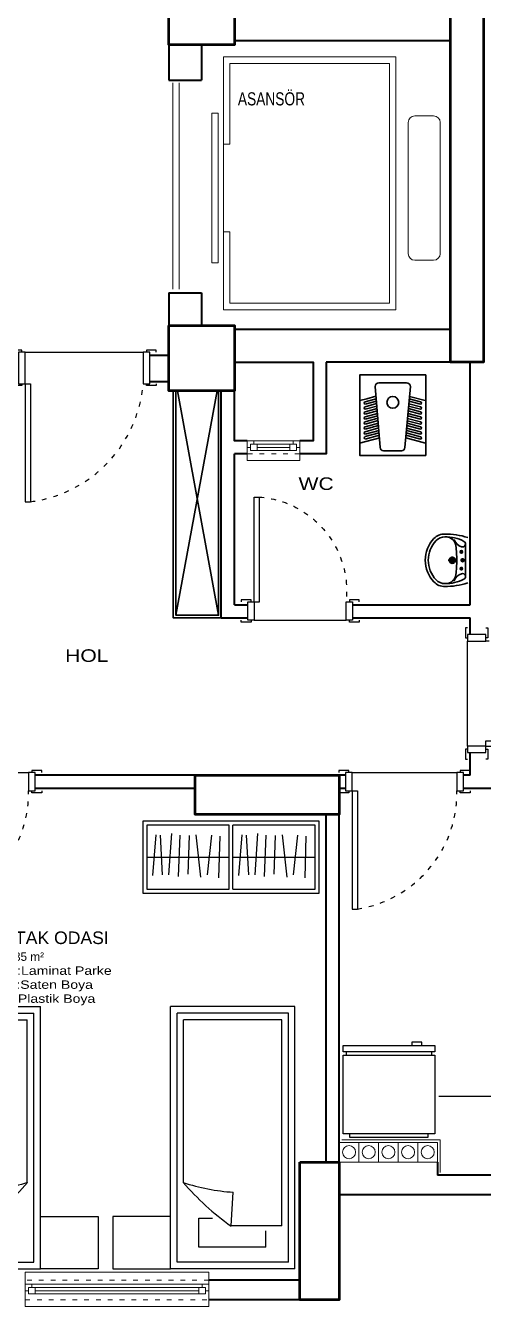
# Model space of a CAD drawing. Header units: millimetres. Extents: x 505988 to 508607, y 4596729 to 4598439.
# Drawn here: x 507600 to 507949, y 4596729 to 4597706 of the extents above; entities that cross this region are included whole.
import ezdxf

# ---------------------------------------------------------------- set-up
doc = ezdxf.new("R2010")
doc.units = ezdxf.units.MM
doc.linetypes.add('ACAD_ISO03W100', pattern=[30, 12, -18])
doc.layers.add('14_ISLAK_MEKAN_TEFRİŞ', color=134, linetype='Continuous')
doc.layers.add('7_TEFRİŞ', color=183, linetype='Continuous')
for name, color, linetype, lineweight in [('8_MERDİVEN', 42, 'Continuous', 20), ('a_duvar', 7, 'Continuous', 40), ('duvar_40', 7, 'Continuous', 40), ('KAPI-PEN', 155, 'Continuous', 18), ('KOLON', 40, 'Continuous', 50), ('Pencere', 150, 'Continuous', 25), ('SV', 191, 'Continuous', 15), ('TEFRIS', 127, 'Continuous', 35), ('TEFRİŞ', 47, 'Continuous', 15), ('yazı', 255, 'Continuous', 20)]:
    doc.layers.add(name, color=color, linetype=linetype, lineweight=lineweight)
doc.styles.add('2', font='Arial')
doc.styles.add('M-IKI-50', font='Arial')

# ---------------------------------------------------------------- blocks, each defined once
blk = doc.blocks.new('sdvfbgh')
at = {"color": 0, "lineweight": 35}
for p, q in [((474802.597929, 4589905.882609), (474802.597929, 4589967.382609)), ((474757.457239, 4589949.184036), (474752.338923, 4589947.889941)), ((474756.198678, 4589946.843594), (474764.702465, 4589949.122176)), ((474757.457239, 4589949.184036), (474764.510632, 4589951.073987)), ((474798.452074, 4589946.775331), (474789.948288, 4589949.053914)), ((474790.116221, 4589950.908428), (474802.058825, 4589947.889941)), ((474752.33824, 4589947.892045), (474752.100419, 4589947.828321)), ((474756.198678, 4589944.979059), (474764.865261, 4589947.301263)), ((474756.198678, 4589943.043594), (474765.042439, 4589945.413272)), ((474756.198678, 4589941.179059), (474765.205234, 4589943.592359)), ((474756.198678, 4589939.243594), (474765.378647, 4589941.703359)), ((474756.198678, 4589937.379059), (474765.541443, 4589939.882445)), ((474798.452074, 4589937.310797), (474789.10931, 4589939.814183)), ((474798.452074, 4589939.175331), (474789.272106, 4589941.635096)), ((474798.452074, 4589941.110797), (474789.445518, 4589943.524096)), ((474798.452074, 4589942.975331), (474789.608314, 4589945.34501)), ((474798.452074, 4589944.910797), (474789.785492, 4589947.233001)), ((474802.059508, 4589947.892045), (474802.29733, 4589947.828321)), ((474756.198678, 4589935.443594), (474765.718621, 4589937.994454)), ((474756.198678, 4589933.579059), (474765.881416, 4589936.173541)), ((474756.198678, 4589931.643594), (474766.046885, 4589934.282413)), ((474756.198678, 4589929.779059), (474766.22139, 4589932.464637)), ((474756.198678, 4589927.843594), (474766.383094, 4589930.572499)), ((474798.452074, 4589927.775331), (474788.267659, 4589930.504237)), ((474798.452074, 4589929.710797), (474788.429363, 4589932.396374)), ((474798.452074, 4589931.575331), (474788.603868, 4589934.21415)), ((474798.452074, 4589933.510797), (474788.769336, 4589936.105279)), ((474798.452074, 4589935.375331), (474788.932132, 4589937.926192)), ((474756.198678, 4589925.979059), (474766.557598, 4589928.754723)), ((474756.198678, 4589924.043594), (474766.734776, 4589926.866732)), ((474756.198678, 4589922.179059), (474766.897572, 4589925.045819)), ((474756.198678, 4589920.243594), (474767.062007, 4589923.154414)), ((474756.198678, 4589918.379059), (474767.232883, 4589921.335665)), ((474798.452074, 4589918.310797), (474787.41787, 4589921.267403)), ((474798.452074, 4589920.175331), (474787.588745, 4589923.086151)), ((474798.452074, 4589922.110797), (474787.753181, 4589924.977557)), ((474798.452074, 4589923.975331), (474787.915977, 4589926.79847)), ((474798.452074, 4589925.910797), (474788.093154, 4589928.686461)), ((474752.059011, 4589915.355645), (474767.408668, 4589919.39122)), ((474802.338737, 4589915.355645), (474787.255827, 4589919.320636))]:
    blk.add_line(p, q, dxfattribs=at)
at = {"color": 0, "lineweight": 35, "flags": 128}
blk.add_lwpolyline([(474802.600207, 4589967.382609), (474752.098453, 4589967.382609), (474752.098453, 4589905.882609), (474802.598453, 4589905.882609)], dxfattribs=at)
blk.add_lwpolyline([(474787.783867, 4589961.382609), (474766.913039, 4589961.382609, 0.412123), (474763.902131, 4589958.40181), (474767.813521, 4589911.884691, 0.40125), (474770.331339, 4589909.382609), (474784.064655, 4589909.382609, 0.40125), (474786.582474, 4589911.884691), (474790.794775, 4589958.40181, 0.412123)], format="xyb", close=True, dxfattribs=at)
at = {"color": 0, "lineweight": 35}
blk.add_circle((474777.348453, 4589946.382609), 4.5, dxfattribs=at)
for centre, start, end in [((474756.47338, 4589945.918368), 106.236436, 254.77942), ((474756.47338, 4589942.118368), 106.236436, 254.77942), ((474756.47338, 4589938.318368), 106.236436, 254.77942), ((474798.177373, 4589945.850105), 285.22058, 73.763564), ((474798.177373, 4589942.050105), 285.22058, 73.763564), ((474798.177373, 4589938.250105), 285.22058, 73.763564), ((474756.47338, 4589934.518368), 106.236436, 254.77942), ((474756.47338, 4589930.718368), 106.236436, 254.77942), ((474798.177373, 4589934.450105), 285.22058, 73.763564), ((474798.177373, 4589930.650105), 285.22058, 73.763564), ((474756.47338, 4589926.918368), 106.236436, 254.77942), ((474756.47338, 4589923.118368), 106.236436, 254.77942), ((474756.47338, 4589919.318368), 106.236436, 254.77942), ((474798.177373, 4589926.850105), 285.22058, 73.763564), ((474798.177373, 4589923.050105), 285.22058, 73.763564), ((474798.177373, 4589919.250105), 285.22058, 73.763564)]:
    blk.add_arc(centre, 0.964555, start, end, dxfattribs=at)
blk = doc.blocks.new('dsfghj')
at = {"color": 0, "lineweight": 35}
for p, q in [((474613.25977, 4590005.703596), (474616.333377, 4590005.703596)), ((474614.765142, 4590007.27244), (474614.765142, 4590004.11184)), ((474611.521527, 4589997.703596), (474615.551322, 4589997.703596)), ((474613.565142, 4589997.703596), (474613.565142, 4589999.627204)), ((474613.565142, 4589997.703596), (474613.565142, 4589995.78323)), ((474619.581116, 4589997.703596), (474627.216515, 4589997.703596)), ((474623.438087, 4589997.703596), (474623.438087, 4590001.164793)), ((474623.438087, 4589997.703596), (474623.438087, 4589994.24564)), ((474613.25977, 4589989.703596), (474616.376066, 4589989.703596)), ((474614.765142, 4589988.095282), (474614.765142, 4589991.384015))]:
    blk.add_line(p, q, dxfattribs=at)
at = {"color": 0, "lineweight": 35, "flags": 128}
for points in [[(474608.765142, 4590019.228803, -0.087514), (474630.725373, 4590022.703472, -0.087514)], [(474621.539049, 4590017.011218, -0.237713), (474614.607578, 4590010.619973, -0.952509), (474612.275247, 4590015.70388, -0.127864), (474630.675929, 4590019.903909)], [(474619.165142, 4589997.703596, -0.028625), (474619.950466, 4590011.409839, -0.380474), (474629.467625, 4590019.913319, -0.380474)], [(474621.539049, 4590017.011218, -1.090035), (474622.187414, 4590016.547656, -1.090035)], [(474630.39066, 4590022.698066, -0.213368), (474640.950673, 4590018.328596, -0.213368)], [(474630.469346, 4590019.899172, -0.213368), (474638.917357, 4590016.403596, -0.191812), (474646.365142, 4589997.703596)], [(474640.950673, 4590018.328596, -0.191812), (474649.165142, 4589997.703596, -0.191812)], [(474615.965142, 4590005.703596, 1), (474613.565142, 4590005.703596, 1)], [(474615.965142, 4590005.703596, -1), (474613.565142, 4590005.703596, -1)], [(474612.165142, 4589997.703596, -1), (474614.965142, 4589997.703596, -1)], [(474612.165142, 4589997.703596, 1), (474614.965142, 4589997.703596, 1)], [(474619.165142, 4589997.703596, 0.028625), (474619.950466, 4589983.997352, 0.380474), (474629.467625, 4589975.493873, 0.380474)], [(474620.438087, 4589997.703596, -1), (474626.438087, 4589997.703596, -1)], [(474620.438087, 4589997.703596, 1), (474626.438087, 4589997.703596, 1)], [(474621.598087, 4589997.703596, -1), (474625.278087, 4589997.703596, -1)], [(474621.598087, 4589997.703596, 1), (474625.278087, 4589997.703596, 1)], [(474630.469346, 4589975.508019, 0.213368), (474638.917357, 4589979.003596, 0.191812), (474646.365142, 4589997.703596)], [(474640.950673, 4589977.078596, 0.191812), (474649.165142, 4589997.703596, 0.191812)], [(474621.539049, 4589978.395973, 0.237713), (474614.607578, 4589984.787218, 0.952509), (474612.275247, 4589979.703311, 0.127864), (474630.675929, 4589975.503282)], [(474615.965142, 4589989.703596, 1), (474613.565142, 4589989.703596, 1)], [(474615.965142, 4589989.703596, -1), (474613.565142, 4589989.703596, -1)], [(474608.765142, 4589976.178388, 0.087514), (474630.725373, 4589972.703719, 0.087514)], [(474621.539049, 4589978.395973, 1.090035), (474622.187414, 4589978.859535, 1.090035)], [(474630.39066, 4589972.709125, 0.213368), (474640.950673, 4589977.078596, 0.213368)]]:
    blk.add_lwpolyline(points, format="xyb", dxfattribs=at)
for points in [[(474610.765142, 4590013.218689), (474610.765142, 4589997.703596)], [(474610.765142, 4589982.188502), (474610.765142, 4589997.703596)], [(474611.722966, 4589997.703596), (474615.551322, 4589997.703596)], [(474620.04732, 4589997.703596), (474626.962938, 4589997.703596)]]:
    blk.add_lwpolyline(points, dxfattribs=at)
blk = doc.blocks.new('UK')
at = {"layer": '14_ISLAK_MEKAN_TEFRİŞ', "flags": 128}
for points in [[(22863.390597, 5063.877557), (22933.390597, 5063.877557), (22933.390597, 5068.877557), (22863.390597, 5068.877557)], [(22863.390597, 5061.377557), (22863.390597, 5001.377557), (22933.390597, 5001.377557), (22933.390597, 5061.377557)]]:
    blk.add_lwpolyline(points, close=True, dxfattribs=at)
for points in [[(22873.390597, 5068.877557), (22873.390597, 5071.377557), (22880.890597, 5071.377557), (22880.890597, 5068.877557)], [(22865.890597, 5063.877557), (22865.890597, 5061.377557)], [(22930.890597, 5063.877557), (22930.890597, 5061.377557)], [(22928.390597, 5001.377557), (22928.390597, 4998.877557), (22868.390597, 4998.877557), (22868.390597, 5001.377557)]]:
    blk.add_lwpolyline(points, dxfattribs=at)
blk = doc.blocks.new('*U2')
at = {"layer": 'KAPI-PEN', "color": 134, "linetype": 'Continuous', "lineweight": 18}
for p, q in [((0, 7.50857), (0, 13.50857)), ((0, 13.50857), (140, 13.50857)), ((140, 7.50857), (140, 13.50857)), ((5, 4.470625), (0, 4.470625)), ((2.5, -0.529375), (2.5, 1.970625)), ((2.5, 1.970625), (5, 1.970625)), ((7.5, 1.970625), (2.5, 1.970625)), ((2.5, 1.970625), (2.5, -3.029375)), ((5, 1.970625), (5, 4.470625)), ((135, 4.470625), (5, 4.470625)), ((7.5, -3.029375), (7.5, 1.970625)), ((7.5, 1.970625), (132.5, 1.970625)), ((137.5, 1.970625), (132.5, 1.970625)), ((132.5, 1.970625), (132.5, -3.029375)), ((140, 4.470625), (135, 4.470625)), ((135, 4.470625), (135, 1.970625)), ((135, 1.970625), (137.5, 1.970625)), ((137.5, 1.970625), (137.5, -0.529375)), ((137.5, -3.029375), (137.5, 1.970625)), ((0, -0.529375), (2.5, -0.529375)), ((0, -12.5), (0, -7.5)), ((2.5, -3.029375), (7.5, -3.029375)), ((7.5, -0.529375), (132.5, -0.529375)), ((7.5, -3.029375), (132.5, -3.029375)), ((132.5, -3.029375), (137.5, -3.029375)), ((137.5, -0.529375), (140, -0.529375)), ((140, -7.5), (140, -12.5)), ((140, -12.5), (0, -12.5))]:
    blk.add_line(p, q, dxfattribs=at)
at = {"layer": 'KAPI-PEN', "ltscale": 0.2}
for p, q in [((0, 7.5), (0, -7.5)), ((140, 7.5), (140, -7.5)), ((0, -7.5), (0, -7.5))]:
    blk.add_line(p, q, dxfattribs=at)
at = {"layer": 'KAPI-PEN', "color": 134, "linetype": 'ACAD_ISO03W100', "lineweight": 18, "ltscale": 0.3}
for p, q in [((140, 7.5), (0, 7.5)), ((0, -7.5), (140, -7.5))]:
    blk.add_line(p, q, dxfattribs=at)
blk = doc.blocks.new('*U4')
at = {"layer": 'Pencere', "lineweight": 25, "ltscale": 5}
for p, q in [((-9, 7), (-9, 97)), ((-5, 97), (-9, 97)), ((-5, 7), (-5, 97)), ((-95, 7), (-95, 8.5)), ((-95, 8.5), (-87.5, 8.5)), ((-87.5, 8.5), (-87.5, 7)), ((-5, 7), (-9, 7)), ((-2.5, 7), (-2.5, 8.5)), ((-2.5, 8.5), (5, 8.5)), ((5, 8.5), (5, 7)), ((-95, -7), (-95, -8.5)), ((-95, -8.5), (-87.5, -8.5)), ((-87.5, -8.5), (-87.5, -7)), ((-5, -7), (-85, -7)), ((-2.5, -7), (-2.5, -8.5)), ((-2.5, -8.5), (5, -8.5)), ((5, -8.5), (5, -7))]:
    blk.add_line(p, q, dxfattribs=at)
at = {"layer": 'Pencere', "lineweight": 25, "ltscale": 5, "flags": 128}
for points in [[(-85, -7), (-85, 7), (-90, 7), (-90, -7), (-85, -7)], [(0, -7), (0, 7), (-5, 7), (-5, -7), (0, -7)]]:
    blk.add_lwpolyline(points, dxfattribs=at)
at = {"layer": 'Pencere', "linetype": 'ACAD_ISO03W100', "lineweight": 25, "ltscale": 0.3}
blk.add_arc((4.725012, 8.321101), 89.734737, 98.797976, 180.843556, dxfattribs=at)
blk = doc.blocks.new('*U5')
at = {"layer": 'Pencere', "lineweight": 25, "ltscale": 5}
for p, q in [((-9, 7), (-9, 86.899937)), ((-5, 86.899937), (-9, 86.899937)), ((-5, 7), (-5, 86.899937)), ((-85, 7), (-85, 8.5)), ((-85, 8.5), (-77.5, 8.5)), ((-77.5, 8.5), (-77.5, 7)), ((-5, 7), (-9, 7)), ((-2.5, 7), (-2.5, 8.5)), ((-2.5, 8.5), (5, 8.5)), ((5, 8.5), (5, 7)), ((-85, -7), (-85, -8.5)), ((-85, -8.5), (-77.5, -8.5)), ((-77.5, -8.5), (-77.5, -7)), ((-5, -7), (-75, -7)), ((-2.5, -7), (-2.5, -8.5)), ((-2.5, -8.5), (5, -8.5)), ((5, -8.5), (5, -7))]:
    blk.add_line(p, q, dxfattribs=at)
at = {"layer": 'Pencere', "lineweight": 25, "ltscale": 5, "flags": 128}
for points in [[(-75, -7), (-75, 7), (-80, 7), (-80, -7), (-75, -7)], [(0, -7), (0, 7), (-5, 7), (-5, -7), (0, -7)]]:
    blk.add_lwpolyline(points, dxfattribs=at)
at = {"layer": 'Pencere', "linetype": 'ACAD_ISO03W100', "lineweight": 25, "ltscale": 0.3}
blk.add_arc((-3.520318, 15.164474), 71.944448, 94.36819, 186.516136, dxfattribs=at)
blk = doc.blocks.new('*U6')
at = {"layer": 'Pencere', "lineweight": 25, "ltscale": 5}
for p, q in [((-9, 7), (-9, 97)), ((-5, 97), (-9, 97)), ((-5, 7), (-5, 97)), ((-105, 7), (-105, 8.5)), ((-105, 8.5), (-97.5, 8.5)), ((-97.5, 8.5), (-97.5, 7)), ((-5, 7), (-9, 7)), ((-2.5, 7), (-2.5, 8.5)), ((-2.5, 8.5), (5, 8.5)), ((5, 8.5), (5, 7)), ((-105, -17), (-105, -18.5)), ((-105, -18.5), (-97.5, -18.5)), ((-97.5, -18.5), (-97.5, -17)), ((-5, -17), (-95, -17)), ((-2.5, -17), (-2.5, -18.5)), ((-2.5, -18.5), (5, -18.5)), ((5, -18.5), (5, -17))]:
    blk.add_line(p, q, dxfattribs=at)
at = {"layer": 'Pencere', "lineweight": 25, "ltscale": 5, "flags": 128}
for points in [[(-95, -17), (-95, 7), (-100, 7), (-100, -17), (-95, -17)], [(0, -17), (0, 7), (-5, 7), (-5, -17), (0, -17)]]:
    blk.add_lwpolyline(points, dxfattribs=at)
at = {"layer": 'Pencere', "linetype": 'ACAD_ISO03W100', "lineweight": 25, "ltscale": 0.3}
blk.add_arc((3.59103, -1.12032), 98.92487, 97.312367, 175.291538, dxfattribs=at)
blk = doc.blocks.new('BACA')
at = {"layer": 'TEFRİŞ', "flags": 128}
blk.add_lwpolyline([(7.5, 7.5), (-7.5, 7.5), (-7.5, -7.5), (7.5, -7.5)], close=True, dxfattribs=at)
at = {"layer": 'TEFRİŞ'}
blk.add_circle((0, 0), 4.97, dxfattribs=at)
blk = doc.blocks.new('132')
at = {"layer": 'KAPI-PEN', "color": 134, "linetype": 'Continuous', "lineweight": 18}
for p, q in [((25.097827, 10.965131), (-14.902173, 10.965131)), ((-14.902173, 10.965131), (-14.902173, 5.965131)), ((25.097827, 5.965131), (25.097827, 10.965131)), ((-14.902173, 0.965131), (-12.402173, 0.965131)), ((-12.402173, 3.465131), (-7.402173, 3.465131)), ((-12.402173, -1.534869), (-12.402173, 3.465131)), ((-12.402173, 0.965131), (-12.402173, -1.534869)), ((-7.402173, 3.465131), (-7.402173, -1.534869)), ((-7.402173, 3.465131), (17.597827, 3.465131)), ((-7.402173, 0.965131), (17.597827, 0.965131)), ((17.597827, -1.534869), (17.597827, 3.465131)), ((17.597827, 3.465131), (22.597827, 3.465131)), ((22.597827, 3.465131), (22.597827, -1.534869)), ((22.597827, -1.534869), (22.597827, 0.965131)), ((22.597827, 0.965131), (25.097827, 0.965131)), ((-9.902173, -4.034869), (-14.902173, -4.034869)), ((-12.402173, -1.534869), (-9.902173, -1.534869)), ((-7.402173, -1.534869), (-12.402173, -1.534869)), ((-9.902173, -1.534869), (-9.902173, -4.034869)), ((20.097827, -4.034869), (-9.902173, -4.034869)), ((-7.402173, -1.534869), (17.597827, -1.534869)), ((22.597827, -1.534869), (17.597827, -1.534869)), ((20.097827, -4.034869), (20.097827, -1.534869)), ((20.097827, -1.534869), (22.597827, -1.534869)), ((25.097827, -4.034869), (20.097827, -4.034869))]:
    blk.add_line(p, q, dxfattribs=at)
at = {"layer": 'KAPI-PEN', "ltscale": 0.2}
for p, q in [((-14.902173, -4.034869), (-14.902173, 5.965131)), ((-14.902173, 5.965131), (-14.902173, 5.965131)), ((25.097827, -4.034869), (25.097827, 5.965131))]:
    blk.add_line(p, q, dxfattribs=at)
at = {"layer": 'KAPI-PEN', "color": 134, "linetype": 'ACAD_ISO03W100', "lineweight": 18, "ltscale": 0.3}
blk.add_line((-14.902173, 5.965131), (25.097827, 5.965131), dxfattribs=at)
blk = doc.blocks.new('SDFGHBN')
at = {"layer": '7_TEFRİŞ'}
for p, q in [((-32633.090557, 12667.401737), (-32538.090557, 12667.401737)), ((-32633.090557, 12667.401737), (-32633.090557, 12467.401737)), ((-32538.090557, 12667.401737), (-32538.090557, 12467.401737)), ((-32628.090557, 12662.401737), (-32543.090557, 12662.401737)), ((-32628.090557, 12662.401737), (-32628.090557, 12472.401737)), ((-32543.090557, 12662.401737), (-32543.090557, 12472.401737)), ((-32610.85332, 12650.976614), (-32610.85332, 12638.422958)), ((-32610.85332, 12650.976614), (-32559.776861, 12650.976614)), ((-32559.776861, 12650.976614), (-32559.776861, 12633.585323)), ((-32623.090557, 12634.586847), (-32584.392945, 12634.586847)), ((-32623.090557, 12634.586847), (-32623.090557, 12477.401737)), ((-32584.392945, 12634.586847), (-32586.006498, 12608.941307)), ((-32565.577859, 12628.754395), (-32570.280653, 12628.754395)), ((-32559.776861, 12628.754395), (-32565.577859, 12628.754395)), ((-32559.776861, 12633.585323), (-32559.776861, 12628.754395)), ((-32548.090557, 12601.576792), (-32548.090557, 12477.401737)), ((-32628.090557, 12472.401737), (-32543.090557, 12472.401737)), ((-32623.090557, 12477.401737), (-32548.090557, 12477.401737)), ((-32633.090557, 12467.401737), (-32538.090557, 12467.401737))]:
    blk.add_line(p, q, dxfattribs=at)
at = {"layer": '7_TEFRİŞ', "flags": 128}
for points in [[(-32494.090557, 12667.401737), (-32538.090557, 12667.401737), (-32538.090557, 12627.401737), (-32494.090557, 12627.401737)], [(-32494.090557, 12627.401737), (-32494.090557, 12667.401737)]]:
    blk.add_lwpolyline(points, dxfattribs=at)
at = {"layer": '7_TEFRİŞ'}
for centre, radius, start, end in [((-32708.185898, 12462.338837), 212.330365, 40.942586, 54.336731), ((-32595.432575, 12459.124793), 150.112753, 71.499005, 86.399839)]:
    blk.add_arc(centre, radius, start, end, dxfattribs=at)
blk = doc.blocks.new('ş_şlç')
at = {"layer": '7_TEFRİŞ'}
for p, q in [((21135.504659, 4622.500132), (21135.504659, 4671.361955)), ((21138.504659, 4622.500132), (21138.504659, 4671.361955)), ((21079.625899, 4663.988775), (21077.022749, 4632.796034)), ((21082.923196, 4663.642181), (21084.48506, 4633.315913)), ((21089.691358, 4633.489198), (21091.773865, 4664.855247)), ((21097.84788, 4663.642181), (21096.63309, 4632.102847)), ((21104.268969, 4633.835792), (21105.310191, 4663.468896)), ((21110.169415, 4663.988775), (21113.813786, 4631.756276)), ((21119.020085, 4633.489198), (21122.317445, 4663.642181)), ((21128.391397, 4662.775731), (21127.52368, 4631.236397)), ((21145.381169, 4663.988775), (21142.77802, 4632.796034)), ((21148.678466, 4663.642181), (21150.24033, 4633.315913)), ((21155.446629, 4633.489198), (21157.529135, 4664.855247)), ((21163.60315, 4663.642181), (21162.38836, 4632.102847)), ((21170.024239, 4633.835792), (21171.065461, 4663.468896)), ((21175.924685, 4663.988775), (21179.569056, 4631.756276)), ((21184.775355, 4633.489198), (21188.072715, 4663.642181)), ((21194.146667, 4662.775731), (21193.27895, 4631.236397)), ((21072.749389, 4646.931044), (21135.504659, 4646.931044)), ((21138.504659, 4646.931044), (21201.25993, 4646.931044))]:
    blk.add_line(p, q, dxfattribs=at)
at = {"layer": '7_TEFRİŞ', "flags": 128}
blk.add_lwpolyline([(21204.25993, 4674.361955), (21069.749389, 4674.361955), (21069.749389, 4619.500132), (21204.25993, 4619.500132)], close=True, dxfattribs=at)
for points in [[(21135.504659, 4671.361955), (21072.749389, 4671.361955), (21072.749389, 4622.500132), (21135.504659, 4622.500132)], [(21138.504659, 4622.500132), (21201.25993, 4622.500132), (21201.25993, 4671.361955), (21138.504659, 4671.361955)]]:
    blk.add_lwpolyline(points, dxfattribs=at)

msp = doc.modelspace()

# ---------------------------------------------------------------- linework, layer by layer
at = {"layer": '14_ISLAK_MEKAN_TEFRİŞ'}
msp.add_line((508286.982489, 4596889.44571), (507914.957145, 4596889.44571), dxfattribs=at)
at = {"layer": '8_MERDİVEN'}
for p, q in [((507750.599607, 4597682.098664), (507750.599607, 4597489.338868)), ((507882.240428, 4597682.098664), (507750.599607, 4597682.098664)), ((507755.599607, 4597677.098664), (507877.240428, 4597677.098664)), ((507755.599607, 4597615.437792), (507755.599607, 4597677.098664)), ((507877.240428, 4597494.33882), (507877.240428, 4597677.098664)), ((507882.240428, 4597489.338868), (507882.240428, 4597682.098664)), ((507711.975836, 4597662.441326), (507711.975836, 4597505.012481)), ((507716.975836, 4597505.012481), (507716.975836, 4597662.441326)), ((507741.741916, 4597639.147199), (507741.741916, 4597525.000088)), ((507746.741916, 4597639.147199), (507741.741916, 4597639.147199)), ((507746.741916, 4597525.000088), (507746.741916, 4597639.147199)), ((507896.670479, 4597637.080977), (507911.037993, 4597637.080977)), ((507891.670479, 4597632.080977), (507891.670479, 4597532.066311)), ((507916.037993, 4597532.066919), (507916.037993, 4597632.080369)), ((507750.599607, 4597615.437792), (507755.599607, 4597615.437792)), ((507750.599607, 4597548.709495), (507755.599607, 4597548.709495)), ((507755.599607, 4597548.709495), (507755.599607, 4597494.338868)), ((507746.741916, 4597525.000088), (507741.741916, 4597525.000088)), ((507896.670479, 4597527.066311), (507911.037993, 4597527.066311)), ((507882.240428, 4597489.338868), (507750.599607, 4597489.338868)), ((507755.599607, 4597494.338868), (507877.240428, 4597494.338868))]:
    msp.add_line(p, q, dxfattribs=at)
for centre, start, end in [((507896.670479, 4597632.080977), 90, 180), ((507911.037993, 4597632.080977), 0, 90), ((507911.037993, 4597632.080369), 0, 90), ((507896.670479, 4597532.066311), 180, 270), ((507911.037993, 4597532.066919), 270, 0), ((507911.037993, 4597532.066311), 270, 0)]:
    msp.add_arc(centre, 5, start, end, dxfattribs=at)
at = {"layer": 'a_duvar', "ltscale": 5}
for p, q in [((507708.982488, 4597664.441326), (507733.982489, 4597664.441326)), ((507708.982488, 4597502.254248), (507733.982489, 4597502.254248))]:
    msp.add_line(p, q, dxfattribs=at)
at = {"layer": 'duvar_40'}
for p, q in [((507708.982489, 4597714.360568), (507708.982489, 4597664.441326)), ((507923.982489, 4597694.360568), (507758.982551, 4597694.360568)), ((507733.982489, 4597691.360507), (507733.982489, 4597664.441326)), ((507708.982489, 4597502.254248), (507708.982489, 4597454.360568)), ((507733.982489, 4597502.254248), (507733.982489, 4597477.360461)), ((507923.982489, 4597474.360995), (507758.982551, 4597474.360995)), ((507708.982489, 4597454.360995), (507694.411553, 4597454.360995)), ((507923.982215, 4597449.360995), (507828.982551, 4597449.360995)), ((507938.982489, 4597264.360995), (507938.982489, 4597449.360732)), ((507708.982598, 4597434.360995), (507694.411553, 4597434.360995)), ((507748.982551, 4597254.360995), (507748.982551, 4597427.360953)), ((507758.982551, 4597264.360995), (507758.982551, 4597379.360995)), ((507758.982551, 4597264.360995), (507769.203225, 4597264.360995)), ((507849.203225, 4597264.360995), (507938.982489, 4597264.360995)), ((507748.982551, 4597254.360995), (507769.203225, 4597254.360995)), ((507849.203225, 4597254.360995), (507938.982489, 4597254.360995)), ((507938.982489, 4597241.653561), (507938.982489, 4597254.360995)), ((507938.982489, 4597134.360995), (507938.982489, 4597151.653561)), ((507728.982341, 4597134.360995), (507606.993372, 4597134.360995)), ((507843.809164, 4597134.360995), (507838.982415, 4597134.360995)), ((507938.982489, 4597134.360995), (507933.809164, 4597134.360995)), ((507728.982341, 4597124.360995), (507606.993372, 4597124.360995)), ((507843.809164, 4597124.360995), (507838.982489, 4597124.360995)), ((508243.982267, 4597124.360995), (507933.809164, 4597124.360995)), ((507828.982415, 4596839.360891), (507828.982415, 4597104.360999)), ((507838.982415, 4596839.360891), (507838.982415, 4597104.360999)), ((508278.982412, 4596829.445701), (507913.981521, 4596829.445701)), ((508278.982412, 4596814.445701), (507838.982415, 4596814.445701)), ((507808.982503, 4596749.360995), (507739.455223, 4596749.360995)), ((507808.982503, 4596734.360995), (507739.455223, 4596734.360995))]:
    msp.add_line(p, q, dxfattribs=at)
at = {"layer": 'duvar_40', "flags": 128}
for points in [[(507768.830789, 4597389.360995), (507758.982551, 4597389.360995), (507758.982551, 4597449.360995), (507818.982551, 4597449.360995), (507818.982551, 4597389.360995), (507808.830789, 4597389.360995)], [(507828.982551, 4597449.360995), (507828.982551, 4597379.360995), (507808.830789, 4597379.360995)], [(507768.830789, 4597379.360995), (507758.982551, 4597379.360995)], [(507839.01937, 4597120.860995), (507838.982489, 4597124.360995)], [(507913.981521, 4596839.445542), (507913.981521, 4596829.44571)]]:
    msp.add_lwpolyline(points, dxfattribs=at)
at = {"layer": 'KOLON', "flags": 128}
for points in [[(507708.9823, 4597741.36061), (507758.982253, 4597741.36061), (507758.982253, 4597691.360656), (507708.9823, 4597691.360656)], [(507923.982215, 4597719.360831), (507948.982191, 4597719.360831), (507948.982191, 4597449.360732), (507923.982215, 4597449.360732)], [(507708.9823, 4597477.36061), (507758.982253, 4597477.36061), (507758.982253, 4597427.36066), (507708.9823, 4597427.36066)], [(507728.982341, 4597134.360614), (507838.982117, 4597134.360614), (507838.982117, 4597104.360705), (507728.982341, 4597104.360705)], [(507808.982503, 4596839.360602), (507838.982117, 4596839.360602), (507838.982117, 4596734.360698), (507808.982503, 4596734.360698)]]:
    msp.add_lwpolyline(points, close=True, dxfattribs=at)
at = {"layer": 'SV', "flags": 128}
msp.add_lwpolyline([(507840.98239, 4596856.445542), (507915.981521, 4596856.445542), (507915.981521, 4596831.442532)], dxfattribs=at)
at = {"layer": 'TEFRIS'}
for p, q in [((507745.91549, 4597427.360953), (507714.422257, 4597256.360995)), ((507746.982551, 4597256.360995), (507715.489318, 4597427.360953))]:
    msp.add_line(p, q, dxfattribs=at)
at = {"layer": 'TEFRIS', "flags": 128}
for points in [[(507748.982551, 4597427.360953), (507748.982551, 4597254.360995), (507712.422257, 4597254.360995), (507712.422257, 4597427.360953)], [(507746.982551, 4597427.360953), (507746.982551, 4597256.360995), (507714.422257, 4597256.360995), (507714.422257, 4597427.360953)]]:
    msp.add_lwpolyline(points, dxfattribs=at)

# ---------------------------------------------------------------- block references
at = {"layer": '14_ISLAK_MEKAN_TEFRİŞ'}
msp.add_blockref('sdvfbgh', (33102.492349, 7472.286889), dxfattribs=at)
at = {"layer": '14_ISLAK_MEKAN_TEFRİŞ', "xscale": 0.8, "yscale": 0.8, "zscale": 0.8, "rotation": 180}
msp.add_blockref('dsfghj', (887623.995062, 8269296.467339), dxfattribs=at)
at = {"layer": '14_ISLAK_MEKAN_TEFRİŞ', "xscale": -1}
msp.add_blockref('UK', (530775.2866, 4591859.522347), dxfattribs=at)
at = {"layer": '7_TEFRİŞ'}
msp.add_blockref('ş_şlç', (486619.426998, 4592425.006325), dxfattribs=at)
at = {"layer": '7_TEFRİŞ', "xscale": -1, "rotation": 180}
msp.add_blockref('SDFGHBN', (540149.072612, 4609425.379368), dxfattribs=at)
at = {"layer": '7_TEFRİŞ', "rotation": 180}
msp.add_blockref('SDFGHBN', (475172.142157, 4609425.379368), dxfattribs=at)
at = {"layer": 'KOLON'}
for name, p, rotation in [('*U6', (507594.411553, 4597439.939423), 180), ('*U4', (507943.94461, 4597151.653561), 270), ('*U4', (507516.993372, 4597129.360995), 180), ('*U4', (507843.809164, 4597129.360995), 180)]:
    msp.add_blockref(name, p, dxfattribs=dict(at, rotation=rotation))
at = {"layer": 'KOLON', "xscale": -1}
msp.add_blockref('*U5', (507769.203225, 4597259.582176), dxfattribs=at)
at = {"layer": 'KOLON', "xscale": -1, "rotation": 180}
for p in [(507846.482117, 4596846.945542), (507861.481819, 4596846.945542), (507876.481819, 4596846.945542), (507891.481521, 4596846.945542), (507906.481521, 4596846.945542)]:
    msp.add_blockref('BACA', p, dxfattribs=at)
at = {"layer": 'Pencere'}
msp.add_blockref('*U2', (507599.455223, 4596741.860995), dxfattribs=at)
at = {"layer": 'SV', "rotation": 180}
msp.add_blockref('132', (507793.928617, 4597385.326126), dxfattribs=at)

# ---------------------------------------------------------------- texts
at = {"layer": 'yazı', "style": 'M-IKI-50', "text_generation_flag": 6, "width": 0.75}
msp.add_text('ASANSÖR', height=10, rotation=179.99622, dxfattribs=at).set_placement((507761.667905, 4597645.124824))
at = {"layer": 'yazı', "style": '2', "width": 1.2}
for s, p in [('WC', (507807.960103, 4597351.889065)), ('HOL', (507629.874756, 4597220.797197))]:
    msp.add_text(s, height=9.600136, dxfattribs=at).set_placement(p)
at = {"layer": 'yazı', "insert": (507570.008096, 4596958.905906), "char_height": 7.28, "width": 120.377127, "attachment_point": 7, "style": '2'}
msp.add_mtext('{\\H1.3187x; YATAK ODASI \\P\\H0.66667x;A:11,35 m²\\P\\W1.2;DÖS:Laminat Parke\\PDUV:Saten Boya\\PTAV:Plastik Boya}', dxfattribs=at)

doc.saveas('drawing.dxf')
